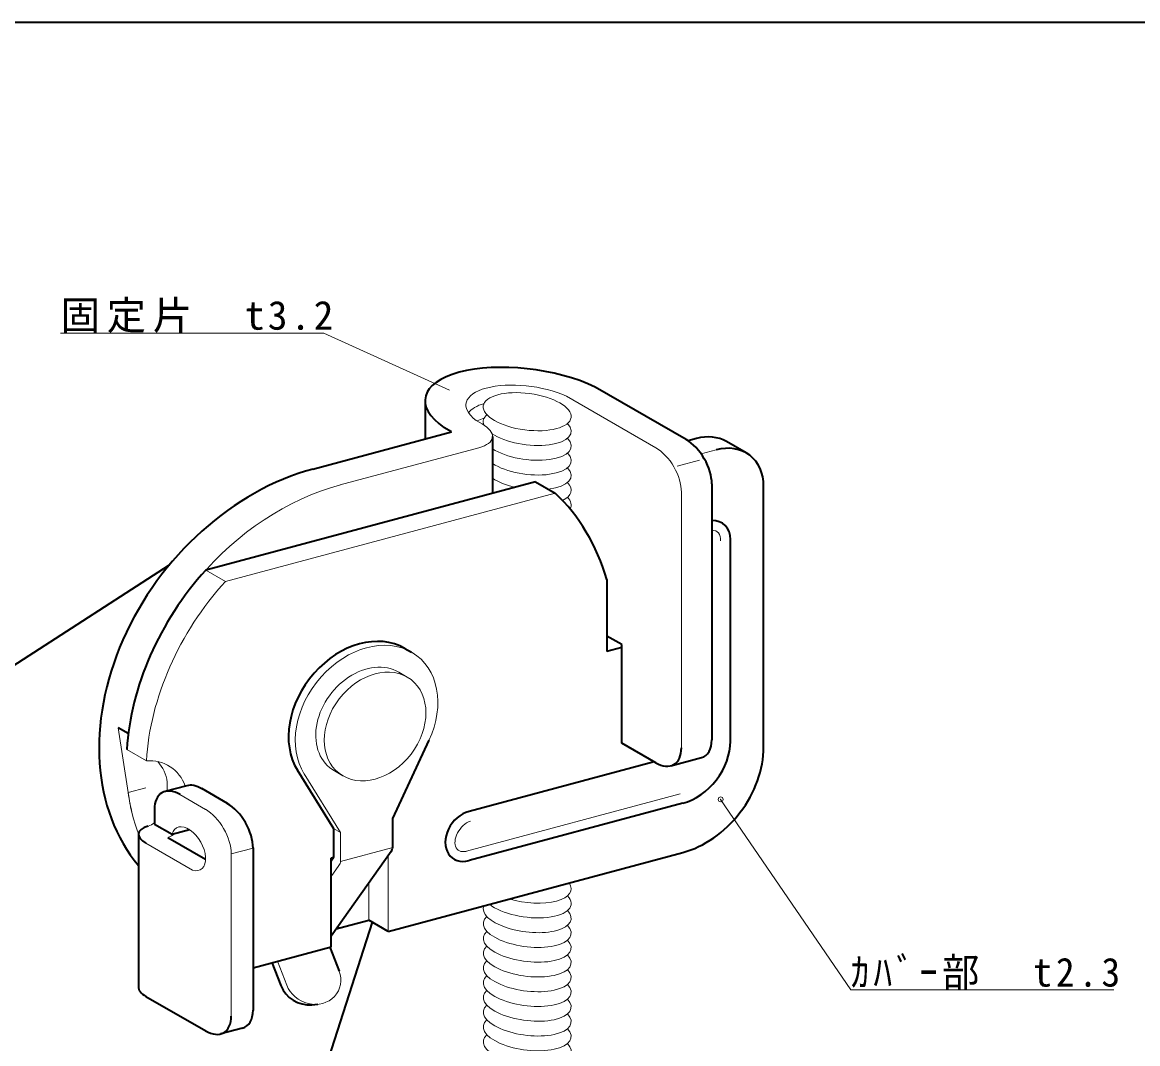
# Model space of a CAD drawing. Units: millimetres on the paper. Extents: x -405 to 405, y -286 to 286.
# Drawn here: x 202.3 to 315.7, y -114.8 to -11 of the extents above; entities that cross this region are included whole.
import ezdxf

# ---------------------------------------------------------------- set-up
doc = ezdxf.new("R2010")
doc.units = ezdxf.units.MM
doc.header["$PDMODE"] = 32
doc.header["$PDSIZE"] = 0.5
for name, color, linetype, lineweight in [('0-0_吊りボルト', 4, 'Continuous', 18), ('0-2_ｶﾊﾞｰ部', 6, 'Continuous', 25), ('0-3_固定片', 7, 'Continuous', 35), ('0-7_可動片', 5, 'Continuous', 25), ('0-8_基準線', 4, 'Continuous', 18), ('0-9_バネ', 4, 'Continuous', 18), ('0-A_カシメピン', 134, 'Continuous', 25), ('F-0_図面枠', 4, 'Continuous', 18)]:
    doc.layers.add(name, color=color, linetype=linetype, lineweight=lineweight)
doc.styles.add('ＭＳ ゴシック', font='')
doc.styles.get('ＭＳ ゴシック').set_extended_font_data('MS Gothic')

msp = doc.modelspace()

# ---------------------------------------------------------------- linework, layer by layer
at = {"layer": '0-0_吊りボルト', "color": 7, "lineweight": 35}
for p, q in [((250.096, -53.074), (250.096, -58.853)), ((254.48, -57.678), (256.471, -58.828))]:
    msp.add_line(p, q, dxfattribs=at)
at = {"layer": '0-0_吊りボルト'}
msp.add_ellipse((253.622, -50.565), major_axis=(-4.462, 0.587), ratio=0.414, dxfattribs=at)
for centre, start_param, end_param in [((253.622, -52.065), 5.926419, 6.5101202), ((253.622, -52.065), 0.6974139, 3.6072595), ((253.622, -53.565), 0.7155915, 3.6072595), ((253.622, -55.065), 0.7155915, 3.6072595), ((253.622, -56.565), 2.1343033, 3.6072595), ((253.622, -56.565), 0.7155915, 1.3473574), ((253.622, -58.065), 2.5581215, 3.6072595), ((253.622, -59.565), 2.9756893, 3.6072595), ((253.622, -98.565), 1.2049873, 3.5079174), ((253.622, -100.065), 0.5965954, 3.6072595), ((253.622, -101.565), 6.1693309, 9.8904448), ((253.622, -103.065), 5.926419, 9.8904448), ((253.622, -104.565), 5.926419, 9.8904448), ((253.622, -106.065), 5.926419, 9.8904448), ((253.622, -107.565), 5.926419, 9.8904448), ((253.622, -109.065), 5.926419, 9.8904448), ((253.622, -110.565), 5.926419, 9.8904448), ((253.622, -112.065), 5.926419, 9.8904448), ((253.622, -113.565), 5.926419, 9.8904448), ((253.622, -115.065), 5.926419, 9.8904448)]:
    msp.add_ellipse(centre, major_axis=(-4.462, 0.587), ratio=0.414, start_param=start_param, end_param=end_param, dxfattribs=at)
at = {"layer": '0-2_ｶﾊﾞｰ部', "color": 7, "lineweight": 35}
for p, q in [((269.789, -53.407), (260.532, -48.063)), ((231.841, -56.401), (245.943, -52.623)), ((270.838, -53.295), (269.978, -53.525)), ((270.838, -53.295), (269.978, -53.525)), ((275.881, -54.753), (273.889, -53.603)), ((275.881, -54.753), (273.889, -53.603)), ((254.48, -57.678), (220.952, -66.662)), ((254.48, -57.678), (220.952, -66.662)), ((254.48, -57.678), (256.471, -58.828)), ((272.387, -57.907), (272.387, -83.911)), ((277.656, -84.652), (277.656, -58.147)), ((277.656, -84.652), (277.656, -58.147)), ((274.275, -84.057), (274.275, -63.555)), ((274.275, -84.057), (274.275, -63.555)), ((261.718, -67.631), (261.718, -74.922)), ((261.718, -67.631), (261.718, -74.922)), ((263.233, -74.236), (261.718, -73.361)), ((263.233, -74.236), (261.718, -73.361)), ((241.187, -74.613), (241.88, -75.013)), ((263.233, -74.516), (261.718, -74.922)), ((263.233, -74.516), (261.718, -74.922)), ((263.233, -84.236), (263.233, -74.236)), ((263.233, -84.236), (263.233, -74.236)), ((213.074, -83.273), (212.035, -82.673)), ((213.074, -83.273), (212.035, -82.673)), ((239.953, -91.886), (243.649, -83.951)), ((266.701, -86.237), (263.233, -84.236)), ((266.523, -86.135), (247.712, -91.175)), ((266.523, -86.135), (247.712, -91.175)), ((268.233, -86.543), (271.324, -85.715)), ((230.252, -86.963), (233.948, -92.91)), ((219.022, -88.567), (216.801, -89.162)), ((223.156, -90.381), (220.537, -88.869)), ((269.445, -90.352), (247.712, -96.175)), ((269.445, -90.352), (247.712, -96.175)), ((215.739, -90.952), (215.739, -92.476)), ((215.102, -92.68), (215.1, -92.681)), ((215.739, -92.476), (217.524, -93.507)), ((214.114, -93.574), (214.114, -109.125)), ((217.094, -93.83), (220.934, -96.047)), ((217.524, -93.507), (219.295, -93.032)), ((225.755, -94.881), (225.755, -111.405)), ((239.806, -95.263), (233.706, -103.874)), ((233.948, -95.863), (233.706, -95.928)), ((233.706, -104.928), (233.706, -95.928)), ((233.706, -104.928), (233.706, -95.928)), ((239.502, -103.375), (269.445, -95.352)), ((239.502, -103.375), (269.445, -95.352)), ((234.594, -103.006), (237.51, -102.225)), ((239.502, -103.375), (237.51, -102.225)), ((239.502, -103.375), (237.51, -102.225)), ((225.755, -107.059), (233.706, -104.928)), ((225.755, -107.059), (233.706, -104.928)), ((233.559, -104.967), (234.503, -107.41)), ((227.684, -106.542), (228.589, -108.885)), ((214.871, -109.975), (220.956, -113.488)), ((231.738, -110.826), (232.338, -110.774)), ((224.693, -113.194), (222.471, -113.79))]:
    msp.add_line(p, q, dxfattribs=at)
at = {"layer": '0-2_ｶﾊﾞｰ部', "color": 4, "lineweight": 18}
for p, q in [((266.698, -54.236), (257.614, -48.991)), ((234.612, -58.001), (248.718, -54.222)), ((268.857, -56.108), (271.124, -55.5)), ((272.83, -54.445), (271.308, -54.852)), ((272.83, -54.445), (271.308, -54.852)), ((256.471, -58.828), (222.944, -67.812)), ((256.471, -58.828), (222.944, -67.812)), ((269.296, -58.736), (269.296, -84.739)), ((222.951, -67.81), (220.959, -66.66)), ((222.951, -67.81), (220.959, -66.66)), ((214.915, -86.042), (212.923, -84.892)), ((214.915, -86.042), (212.923, -84.892)), ((214.915, -86.042), (212.923, -84.892)), ((217.032, -89.122), (217.032, -88.212)), ((230.945, -87.363), (234.64, -93.31)), ((220.935, -90.976), (218.316, -89.464)), ((269.187, -89.386), (247.453, -95.209)), ((269.187, -89.386), (247.453, -95.209)), ((214.871, -94.424), (219.597, -97.153)), ((225.755, -94.905), (223.533, -95.501)), ((223.533, -95.476), (223.533, -112.001)), ((239.502, -103.375), (239.502, -95.692)), ((239.502, -103.375), (239.502, -95.692)), ((234.493, -96.686), (233.706, -97.798)), ((237.51, -102.225), (237.51, -98.504)), ((237.51, -102.225), (237.51, -98.504)), ((228.246, -106.391), (229.19, -108.834))]:
    msp.add_line(p, q, dxfattribs=at)
msp.add_lwpolyline([(212.035, -82.673), (213.072, -89.273), (214.855, -88.795)], dxfattribs=at)
msp.add_lwpolyline([(212.035, -82.673), (213.072, -89.273), (214.855, -88.795)], dxfattribs=at)
for centre, radius, start, end in [((215.272, -89.803), 3.778, 18.38702, 95.43494), ((213.28, -88.653), 3.778, 6.70533, 42.27624), ((213.984, -89.842), 3.051, 291.50227, 305.10607), ((215.976, -90.992), 3.051, 291.50227, 306.93566)]:
    msp.add_arc(centre, radius, start, end, dxfattribs=at)
at = {"layer": '0-2_ｶﾊﾞｰ部', "color": 7, "lineweight": 35}
for centre, major_axis, ratio, start_param, end_param in [((270.834, -58.296), (3.416, 4.452), 0.767, 0.1006363, 0.7856113), ((270.834, -58.296), (3.416, 4.452), 0.767, 0.1006363, 0.7856113), ((269.789, -56.407), (-1.838, 3.183), 0.577, 3.9260805, 5.4986974), ((272.826, -59.446), (3.416, 4.452), 0.767, 5.497574, 7.0687966), ((272.826, -59.446), (3.416, 4.452), 0.767, 5.497574, 7.0687966), ((236.604, -81.651), (18.445, 24.038), 0.767, 5.7710132, 6.2027241), ((236.604, -81.651), (18.445, 24.038), 0.767, 5.7710132, 6.2027241), ((271.86, -64.205), (1.708, 2.226), 0.767, 5.497574, 6.8490315), ((271.86, -64.205), (1.708, 2.226), 0.767, 5.497574, 6.8490315), ((234.612, -80.501), (15.371, 20.032), 0.767, 1.464859, 2.292799), ((234.612, -80.501), (15.371, 20.032), 0.767, 1.464859, 2.292799), ((236.604, -81.651), (5.124, 6.677), 0.767, 0.1006363, 2.862578), ((269.445, -86.852), (5.807, 7.568), 0.767, 3.9263515, 5.4984265), ((269.445, -86.852), (5.807, 7.568), 0.767, 3.9263515, 5.4984265), ((269.445, -85.352), (3.416, 4.452), 0.767, 3.9263515, 5.4984265), ((269.445, -85.352), (3.416, 4.452), 0.767, 3.9263515, 5.4984265), ((269.789, -82.407), (-1.838, 3.183), 0.577, 2.9880121, 3.9272943), ((218.337, -92.476), (-1.841, 3.188), 0.575, 5.4957476, 7.070623), ((220.558, -91.881), (-1.841, 3.188), 0.575, 5.4957476, 6.1323206), ((223.156, -93.381), (-1.841, 3.188), 0.575, 3.9208722, 5.5039058), ((247.712, -93.675), (1.708, 2.226), 0.767, 0.7847588, 3.9272039), ((247.712, -93.675), (1.708, 2.226), 0.767, 0.7847588, 3.9272039), ((217.094, -93.83), (-2.98, 0.392), 0.414, 5.4975293, 7.0678099), ((234.612, -80.501), (15.371, 20.032), 0.767, 3.9109639, 3.9272039), ((234.612, -80.501), (15.371, 20.032), 0.767, 3.9109639, 3.9272039), ((217.094, -109.381), (-2.98, 0.392), 0.414, 6.2831853, 7.0688413), ((231.245, -108.173), (-2.577, 1.309), 0.9, 0.7845344, 2.1749906), ((220.935, -110.476), (-1.841, 3.188), 0.575, 2.3541549, 3.9290304), ((223.156, -109.881), (-1.841, 3.188), 0.575, 2.9868829, 3.9290304)]:
    msp.add_ellipse(centre, major_axis=major_axis, ratio=ratio, start_param=start_param, end_param=end_param, dxfattribs=at)
at = {"layer": '0-2_ｶﾊﾞｰ部', "color": 4, "lineweight": 18}
for centre, major_axis, ratio, start_param, end_param in [((234.612, -80.501), (15.371, 20.032), 0.767, 0.7847588, 2.2222498), ((271.86, -64.205), (1.099, 1.432), 0.637952, 5.497574, 6.7832188), ((271.86, -64.205), (1.099, 1.432), 0.637952, 5.497574, 6.7832188), ((236.604, -81.651), (15.371, 20.032), 0.767, 1.464859, 2.292799), ((236.604, -81.651), (15.371, 20.032), 0.767, 1.464859, 2.292799), ((237.297, -82.051), (5.124, 6.677), 0.767, 4.9918767, 9.1457633), ((234.612, -80.501), (15.371, 20.032), 0.767, 2.489713, 2.5989754), ((220.935, -93.976), (-1.841, 3.188), 0.575, 3.9208722, 5.5039058), ((219.203, -94.976), (-1.227, 2.126), 0.575, 2.5834909, 6.8179449), ((247.712, -93.675), (1.099, 1.432), 0.637952, 0.7847588, 3.9272039), ((247.712, -93.675), (1.099, 1.432), 0.637952, 0.7847588, 3.9272039), ((231.846, -108.122), (-2.577, 1.309), 0.9, 0.7845344, 3.9295686)]:
    msp.add_ellipse(centre, major_axis=major_axis, ratio=ratio, start_param=start_param, end_param=end_param, dxfattribs=at)
at = {"layer": '0-3_固定片'}
for p, q in [((269.789, -53.407), (260.532, -48.063)), ((243.241, -49.437), (243.241, -53.347)), ((243.241, -49.437), (243.241, -53.347)), ((231.841, -56.401), (245.943, -52.623)), ((245.943, -52.623), (245.166, -52.174)), ((245.943, -52.623), (245.166, -52.174)), ((250.096, -53.074), (250.096, -58.853)), ((272.387, -57.907), (272.387, -83.911)), ((213.074, -83.273), (212.035, -82.673)), ((266.701, -86.237), (263.233, -84.236)), ((268.233, -86.543), (271.324, -85.715)), ((234.594, -103.006), (237.51, -102.225))]:
    msp.add_line(p, q, dxfattribs=at)
at = {"layer": '0-3_固定片', "color": 4, "lineweight": 18}
for p, q in [((266.698, -54.236), (257.614, -48.991)), ((249.037, -51.796), (248.434, -51.448)), ((249.037, -51.796), (248.434, -51.448)), ((234.612, -58.001), (248.718, -54.222)), ((268.857, -56.108), (271.124, -55.5)), ((269.296, -58.736), (269.296, -84.739))]:
    msp.add_line(p, q, dxfattribs=at)
msp.add_lwpolyline([(212.035, -82.673), (213.072, -89.273), (214.855, -88.795)], dxfattribs=at)
at = {"layer": '0-3_固定片'}
for centre, major_axis, ratio, start_param, end_param in [((253.622, -50.565), (-10.366, 1.365), 0.414, 4.0385959, 6.9564627), ((253.622, -50.565), (-10.366, 1.365), 0.414, 4.0385959, 6.9564627), ((269.789, -56.407), (-1.838, 3.183), 0.577, 3.9260805, 5.4986974), ((231.841, -78.901), (15.371, 20.032), 0.767, 0.7847588, 2.9733626), ((266.698, -83.236), (-1.838, 3.183), 0.577, 2.3558911, 3.9272943), ((269.789, -82.407), (-1.838, 3.183), 0.577, 2.9880121, 3.9272943)]:
    msp.add_ellipse(centre, major_axis=major_axis, ratio=ratio, start_param=start_param, end_param=end_param, dxfattribs=at)
at = {"layer": '0-3_固定片', "color": 4, "lineweight": 18}
for centre, major_axis, ratio, start_param, end_param in [((253.622, -50.565), (-6.219, 0.819), 0.414, 4.071197, 6.9238615), ((253.622, -52.065), (-6.219, 0.819), 0.414, 5.5481977, 6.0468122), ((253.622, -53.565), (-6.219, 0.819), 0.414, 5.5481977, 5.723567), ((253.622, -53.565), (-6.219, 0.819), 0.414, 5.5481977, 5.723567), ((245.943, -52.623), (-4.146, 0.546), 0.414, 2.3559366, 3.9272487), ((245.943, -52.623), (-4.146, 0.546), 0.414, 2.3559366, 3.9272487), ((266.698, -57.236), (-1.838, 3.183), 0.577, 3.9260805, 5.4986974), ((234.612, -80.501), (15.371, 20.032), 0.767, 0.7847588, 2.2222498), ((234.612, -80.501), (15.371, 20.032), 0.767, 2.489713, 2.5989754), ((234.612, -80.501), (15.371, 20.032), 0.767, 2.489713, 2.6947382)]:
    msp.add_ellipse(centre, major_axis=major_axis, ratio=ratio, start_param=start_param, end_param=end_param, dxfattribs=at)
at = {"layer": '0-7_可動片', "color": 7, "lineweight": 35}
msp.add_line((195.72, -80.013), (217.269, -66.119), dxfattribs=at)
msp.add_lwpolyline([(197.319, -180.46), (224.006, -145.68), (237.897, -102.448)], dxfattribs=at)
at = {"layer": '0-8_基準線'}
for q in [(273.284, -89.959), (313.256, -109.306)]:
    msp.add_line((286.506, -109.306), q, dxfattribs=at)
msp.add_lwpolyline([(206.201, -42.574), (232.951, -42.574), (245.709, -48.365)], dxfattribs=at)
msp.add_point((273.284, -89.959), dxfattribs=at)
at = {"layer": '0-9_バネ', "color": 7, "lineweight": 35}
for p, q in [((241.187, -74.613), (241.88, -75.013)), ((239.953, -91.886), (243.649, -83.951)), ((230.252, -86.963), (233.948, -92.91)), ((233.948, -92.91), (233.948, -95.863)), ((233.948, -92.91), (233.948, -95.863)), ((239.953, -94.8), (239.953, -91.886)), ((239.953, -94.8), (239.953, -91.886)), ((239.806, -95.263), (233.706, -103.874)), ((233.706, -96.204), (233.948, -95.863)), ((233.559, -104.967), (234.503, -107.41)), ((227.684, -106.542), (228.589, -108.885)), ((231.738, -110.826), (232.338, -110.774))]:
    msp.add_line(p, q, dxfattribs=at)
at = {"layer": '0-9_バネ'}
for p, q in [((230.945, -87.363), (234.64, -93.31)), ((234.64, -96.263), (239.953, -94.84)), ((234.64, -96.263), (239.953, -94.84)), ((234.493, -96.686), (233.706, -97.798)), ((228.246, -106.391), (229.19, -108.834))]:
    msp.add_line(p, q, dxfattribs=at)
msp.add_lwpolyline([(234.64, -96.224), (234.64, -93.31), (233.948, -92.91)], dxfattribs=at)
msp.add_lwpolyline([(234.64, -96.224), (234.64, -93.31), (233.948, -92.91)], dxfattribs=at)
at = {"layer": '0-9_バネ', "color": 7, "lineweight": 35}
msp.add_lwpolyline([(233.706, -96.204), (233.948, -95.863), (233.706, -95.928)], dxfattribs=at)
msp.add_arc((239.153, -94.8), 0.8, 324.68768, 0, dxfattribs=at)
msp.add_arc((239.153, -94.8), 0.8, 324.68768, 0, dxfattribs=at)
at = {"layer": '0-9_バネ'}
msp.add_arc((233.84, -96.224), 0.8, 324.68768, 0, dxfattribs=at)
msp.add_arc((233.84, -96.224), 0.8, 324.68768, 0, dxfattribs=at)
at = {"layer": '0-9_バネ', "color": 7, "lineweight": 35}
for centre, major_axis, ratio, start_param, end_param in [((236.604, -81.651), (5.124, 6.677), 0.767, 0.1006363, 2.862578), ((231.245, -108.173), (-2.577, 1.309), 0.9, 0.7845344, 2.1749906)]:
    msp.add_ellipse(centre, major_axis=major_axis, ratio=ratio, start_param=start_param, end_param=end_param, dxfattribs=at)
at = {"layer": '0-9_バネ'}
for centre, major_axis, ratio, start_param, end_param in [((237.297, -82.051), (5.124, 6.677), 0.767, 4.9918767, 9.1457633), ((231.846, -108.122), (-2.577, 1.309), 0.9, 0.7845344, 3.9295686)]:
    msp.add_ellipse(centre, major_axis=major_axis, ratio=ratio, start_param=start_param, end_param=end_param, dxfattribs=at)
at = {"layer": '0-A_カシメピン', "color": 4, "lineweight": 18}
for p, q in [((241.43, -77.534), (240.564, -77.034)), ((241.43, -77.534), (240.564, -77.034)), ((234.896, -87.569), (234.03, -87.069)), ((234.896, -87.569), (234.03, -87.069))]:
    msp.add_line(p, q, dxfattribs=at)
msp.add_ellipse((237.297, -82.051), major_axis=(3.653, 4.76), ratio=0.767, start_param=0.1006363, end_param=3.2422985, dxfattribs=at)
msp.add_ellipse((237.297, -82.051), major_axis=(3.653, 4.76), ratio=0.767, start_param=0.1006363, end_param=3.2422985, dxfattribs=at)
msp.add_ellipse((238.163, -82.551), major_axis=(3.653, 4.76), ratio=0.767, dxfattribs=at)
msp.add_ellipse((238.163, -82.551), major_axis=(3.653, 4.76), ratio=0.767, dxfattribs=at)
at = {"layer": 'F-0_図面枠', "color": 7, "lineweight": 35}
msp.add_line((15.5, -11), (405, -11), dxfattribs=at)

# ---------------------------------------------------------------- texts
at = {"layer": '0-8_基準線', "color": 7, "char_height": 2.933, "attachment_point": 7, "style": 'ＭＳ ゴシック'}
for s, insert in [('\\T1.17;固定片\u3000t3.2', (206.201, -42.574)), ('\\T1.22;\\W0.95;ｶﾊﾞｰ部\u3000t2.3', (286.506, -109.306))]:
    msp.add_mtext(s, dxfattribs=dict(at, insert=insert))

doc.saveas('drawing.dxf')
